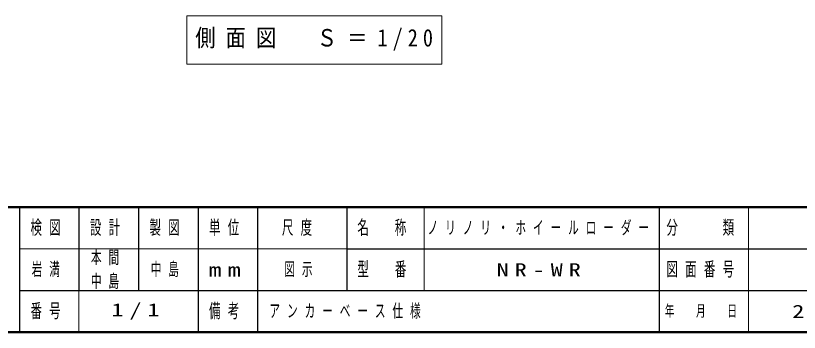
# Model space of a CAD drawing. Units: millimetres on the paper. Extents: x -365 to 0, y 0 to 257.
# Drawn here: x -238.1 to -106.5, y 0 to 53.2 of the extents above; entities that cross this region are included whole.
import ezdxf

# ---------------------------------------------------------------- set-up
doc = ezdxf.new("R2010")
doc.units = ezdxf.units.MM
doc.layers.add('LY_1', color=7, linetype='Continuous', lineweight=13)
doc.styles.add('ＭＳ ゴシック', font='')
doc.styles.get('ＭＳ ゴシック').set_extended_font_data('MS Gothic')

msp = doc.modelspace()

# ---------------------------------------------------------------- linework, layer by layer
at = {"layer": 'LY_1'}
for p, q in [((-209.353, 53.192), (-209.353, 45.058)), ((-166.553, 53.192), (-209.353, 53.192)), ((-166.553, 45.058), (-166.553, 53.192)), ((-209.353, 45.058), (-166.553, 45.058)), ((-169.5, 21), (-169.5, 7)), ((-115, 21), (-115, 0)), ((-237.5, 14), (-182.5, 14)), ((-227.5, 7), (-227.5, 0))]:
    msp.add_line(p, q, dxfattribs=at)
at = {"layer": 'LY_1', "lineweight": 50}
for p, q in [((-365, 21), (0, 21)), ((-365, 0), (0, 0))]:
    msp.add_line(p, q, dxfattribs=at)
at = {"layer": 'LY_1', "lineweight": 25}
for p, q in [((-237.5, 21), (-237.5, 0)), ((-227.5, 21), (-227.5, 7)), ((-217.5, 21), (-217.5, 7)), ((-207.5, 21), (-207.5, 0)), ((-197.5, 21), (-197.5, 7)), ((-182.5, 21), (-182.5, 7)), ((-130, 21), (-130, 0)), ((-182.5, 14), (-70, 14)), ((-237.5, 7), (0, 7)), ((-197.5, 7), (-197.5, 0))]:
    msp.add_line(p, q, dxfattribs=at)

# ---------------------------------------------------------------- texts
at = {"layer": 'LY_1', "style": 'ＭＳ ゴシック'}
for s, insert, char_height, attachment_point in [('\\T1.5;\\W0.85;側面図\u3000Ｓ＝1/20', (-207.953, 49.125), 2.933, 4), ('\\T1.64;\\W0.6;検図', (-232.5, 17.5), 2.346, 5), ('\\T1.64;\\W0.6;設計', (-222.5, 17.5), 2.346, 5), ('\\T1.64;\\W0.6;製図', (-212.5, 17.5), 2.346, 5), ('\\T1.64;\\W0.6;単位', (-202.5, 17.5), 2.346, 5), ('\\T1.64;\\W0.6;尺度', (-190.25, 17.5), 2.346, 5), ('\\T1.64;\\W0.6;名\u3000称', (-176, 17.5), 2.346, 5), ('\\T1.64;\\W0.6;ノリノリ・ホイールローダー', (-149.75, 17.5), 2.199, 5), ('\\T1.64;\\W0.6;分\u3000\u3000類', (-122.5, 17.5), 2.346, 5), ('\\T1.64;\\W0.6;本間', (-225.5, 12.5), 2.199, 4), ('\\T1.64;\\W0.6;岩満', (-232.5, 10.5), 2.199, 5), ('\\T1.64;\\W0.6;中島', (-212.5, 10.5), 2.199, 5), ('\\T1.64;\\W0.6;図示', (-193, 10.5), 2.199, 4), ('\\T1.64;\\W0.6;型\u3000番', (-176, 10.5), 2.346, 5), ('\\T1.64;\\W0.6;図面番号', (-122.5, 10.5), 2.346, 5), ('\\T1.5;\\W1.35;mm', (-202.5, 10.5), 2.346, 5), ('\\T1.5;\\W1.35;NR-WR', (-149.75, 10.5), 2.199, 5), ('\\T1.64;\\W0.6;中島', (-225.5, 8.5), 2.199, 4), ('\\T1.64;\\W0.6;番号', (-232.5, 3.5), 2.346, 5), ('\\T1.5;\\W1.35;1/1', (-217.5, 3.5), 2.199, 5), ('\\T1.64;\\W0.6;備考', (-202.5, 3.5), 2.346, 5), ('\\T1.64;\\W0.6;アンカーベース仕様', (-195.5, 3.5), 2.199, 4), ('\\T1.64;\\W0.6;年\u3000月\u3000日', (-122.5, 3.5), 1.906, 5), ('\\T1.5;\\W1.35;2021.10.01', (-92.5, 3.5), 2.199, 5)]:
    msp.add_mtext(s, dxfattribs=dict(at, insert=insert, char_height=char_height, attachment_point=attachment_point))

doc.saveas('drawing.dxf')
